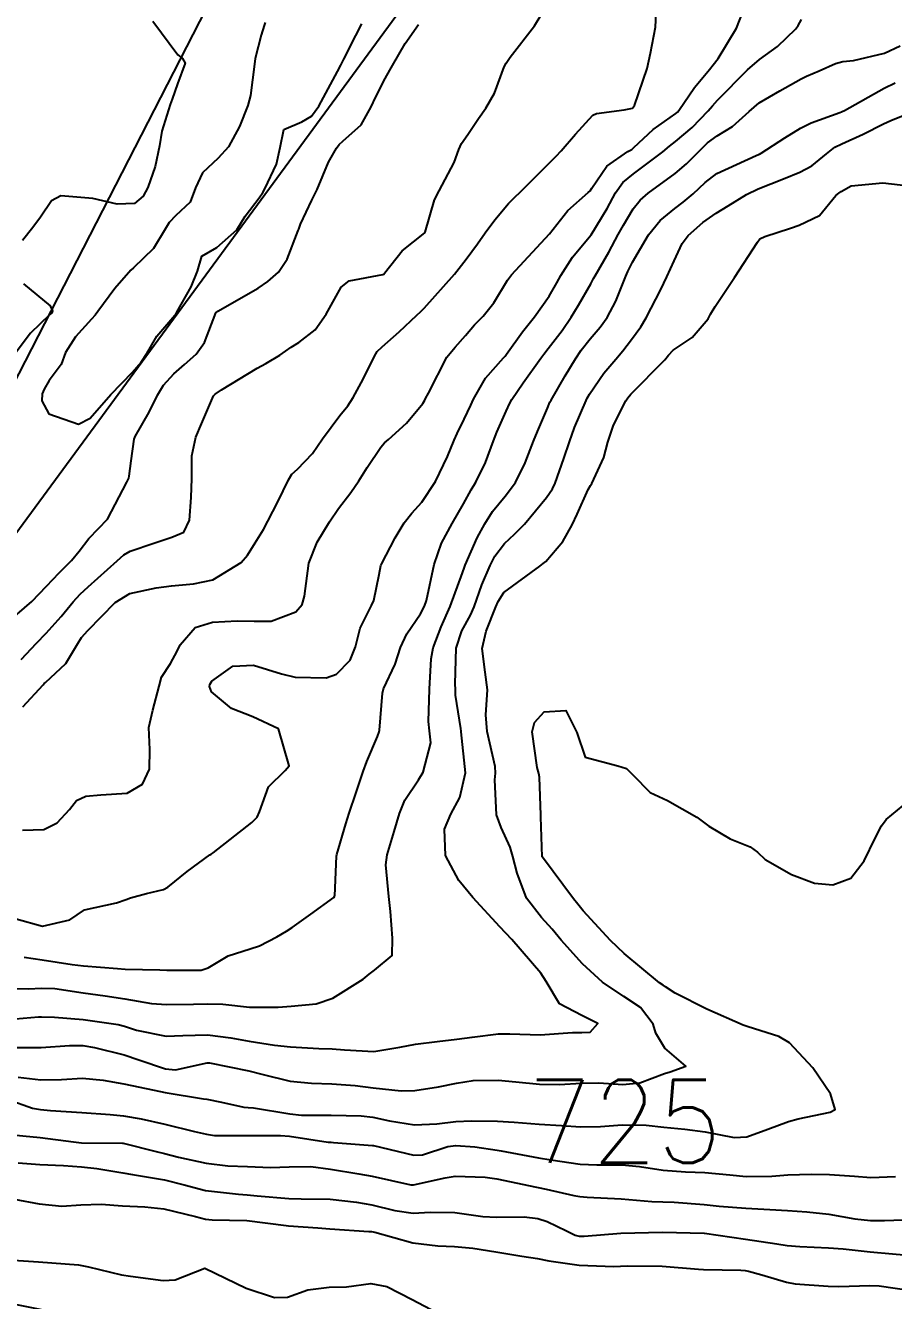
# Model space of a CAD drawing. Header units: metres. Extents: x 298520 to 308411, y 7433745 to 7450750.
# Drawn here: x 302290.4 to 302332.2, y 7441438 to 7441499.4 of the extents above; entities that cross this region are included whole.
import ezdxf
from ezdxf.enums import TextEntityAlignment as Align

# ---------------------------------------------------------------- set-up
doc = ezdxf.new("R2010")
doc.units = ezdxf.units.M
doc.header["$LTSCALE"] = 10
doc.linetypes.add('CONTINUO', pattern=[0])
for name, color, linetype in [('Cotas', 45, 'Continuous'), ('Curvas de Nivel 1m', 11, 'Continuous'), ('Curvas de Nivel 5m', 15, 'Continuous'), ('Linha Férrea', 251, 'TRACKS'), ('TEXTO', 45, 'Continuous')]:
    doc.layers.add(name, color=color, linetype=linetype)
doc.styles.add('Style-STANDARD', font='STANDARD.shx')
doc.linetypes.add('TRACKS', pattern='A,0.15,[130,ltypeshp.shx,S=0.25,R=0,X=0,Y=0],0.15', length=0.3)

msp = doc.modelspace()

# ---------------------------------------------------------------- linework, layer by layer
at = {"layer": 'Curvas de Nivel 1m', "flags": 128}
for points, elevation in [([(302290.201, 7441468.848), (302290.943, 7441469.647), (302291.408, 7441470.122), (302292.127, 7441470.922), (302292.71, 7441471.627), (302293.047, 7441472.003), (302293.43, 7441472.357), (302294.83, 7441473.599), (302295.15, 7441473.892), (302295.45, 7441474.064), (302296.58, 7441474.455), (302297.46, 7441474.739), (302298.038, 7441474.99), (302298.305, 7441475.562), (302298.384, 7441476.661), (302298.409, 7441477.561), (302298.413, 7441478.658), (302298.602, 7441479.559), (302298.885, 7441480.201), (302299.462, 7441481.551), (302299.499, 7441481.595), (302299.544, 7441481.628), (302299.843, 7441481.843), (302301.557, 7441482.883), (302301.973, 7441483.101), (302302.646, 7441483.509), (302303.189, 7441483.884), (302303.572, 7441484.124), (302304.347, 7441484.723), (302304.878, 7441485.481), (302305.606, 7441486.788), (302305.994, 7441487.081), (302307.612, 7441487.39), (302307.652, 7441487.411), (302307.689, 7441487.449), (302308.537, 7441488.527), (302309.633, 7441489.398), (302309.652, 7441489.43), (302310.099, 7441490.981), (302310.31, 7441491.42), (302311.042, 7441492.775), (302311.27, 7441493.406), (302311.396, 7441493.695), (302311.694, 7441494.139), (302312.207, 7441494.894), (302312.564, 7441495.391), (302312.985, 7441496.123), (302313.452, 7441497.383), (302313.549, 7441497.568), (302313.738, 7441497.851), (302314.907, 7441499.363), (302315.225, 7441499.894)], 717), ([(302290.267, 7441460.63), (302291.293, 7441460.663), (302291.937, 7441460.993), (302292.526, 7441461.628), (302292.872, 7441462.06), (302293.309, 7441462.269), (302294.043, 7441462.342), (302295.311, 7441462.417), (302296.045, 7441462.853), (302296.381, 7441463.579), (302296.394, 7441464.522), (302296.353, 7441465.58), (302296.532, 7441466.407), (302296.837, 7441467.575), (302296.957, 7441467.996), (302297.389, 7441468.669), (302297.713, 7441469.252), (302297.86, 7441469.565), (302298.57, 7441470.4), (302299.414, 7441470.659), (302300.602, 7441470.719), (302301.415, 7441470.692), (302302.23, 7441470.697), (302303.419, 7441471.145), (302303.728, 7441471.495), (302303.832, 7441471.899), (302304.043, 7441473.491), (302304.445, 7441474.498), (302305.038, 7441475.477), (302305.479, 7441476.118), (302306.063, 7441476.888), (302306.45, 7441477.46), (302306.853, 7441478.106), (302307.509, 7441479.08), (302307.68, 7441479.279), (302307.877, 7441479.446), (302308.738, 7441480.225), (302309.539, 7441481.18), (302309.624, 7441481.346), (302309.668, 7441481.428), (302309.803, 7441481.684), (302310.693, 7441483.413), (302311.08, 7441483.897), (302311.579, 7441484.449), (302312.022, 7441484.96), (302312.429, 7441485.392), (302312.955, 7441486.031), (302313.61, 7441487.125), (302313.796, 7441487.377), (302315.633, 7441489.35), (302316.512, 7441490.479), (302317.492, 7441491.332), (302317.583, 7441491.411), (302317.665, 7441491.542), (302318.389, 7441492.609), (302319.39, 7441493.313), (302319.583, 7441493.413), (302319.686, 7441493.5), (302320.623, 7441494.372), (302321.711, 7441495.141), (302321.791, 7441495.2), (302321.853, 7441495.279), (302322.598, 7441496.398), (302323.329, 7441497.264), (302323.508, 7441497.49), (302323.738, 7441497.783), (302324.621, 7441499.247), (302324.943, 7441500.065)], 719), ([(302290.283, 7441466.577), (302291.265, 7441467.642), (302291.318, 7441467.697), (302291.375, 7441467.751), (302292.351, 7441468.668), (302292.926, 7441469.625), (302293.115, 7441469.914), (302293.409, 7441470.247), (302294.73, 7441471.6), (302295.427, 7441472.034), (302296.708, 7441472.299), (302297.431, 7441472.4), (302298.495, 7441472.497), (302299.434, 7441472.691), (302300.786, 7441473.53), (302301.09, 7441473.884), (302301.457, 7441474.465), (302301.864, 7441475.119), (302302.073, 7441475.514), (302302.554, 7441476.438), (302303.066, 7441477.504), (302303.229, 7441477.77), (302303.501, 7441478.02), (302304.224, 7441478.778), (302304.705, 7441479.482), (302305.534, 7441480.601), (302305.929, 7441481.074), (302306.186, 7441481.464), (302306.661, 7441482.35), (302307.2, 7441483.454), (302307.339, 7441483.679), (302307.57, 7441483.909), (302308.391, 7441484.631), (302309.242, 7441485.434), (302309.426, 7441485.601), (302309.596, 7441485.769), (302311.063, 7441487.408), (302311.62, 7441488.123), (302312.159, 7441488.863), (302312.532, 7441489.391), (302312.999, 7441490.03), (302313.654, 7441490.803), (302313.94, 7441491.094), (302314.229, 7441491.372), (302315.678, 7441492.817), (302315.943, 7441493.085), (302316.181, 7441493.345), (302316.884, 7441494.149), (302317.709, 7441495.058), (302317.896, 7441495.142), (302319.219, 7441495.315), (302319.627, 7441495.398), (302319.715, 7441495.523), (302320.322, 7441497.301), (302320.483, 7441498.042), (302320.722, 7441499.295), (302320.781, 7441500.281)], 718), ([(302289.411, 7441470.517), (302290.714, 7441471.651), (302291.43, 7441472.385), (302292.04, 7441473.03), (302292.625, 7441473.628), (302293.002, 7441474.072), (302293.459, 7441474.675), (302293.922, 7441475.157), (302294.354, 7441475.607), (302295.293, 7441477.395), (302295.381, 7441477.592), (302295.408, 7441477.677), (302295.505, 7441478.413), (302295.643, 7441479.467), (302295.692, 7441479.588), (302296.36, 7441480.756), (302296.758, 7441481.578), (302297.057, 7441482.066), (302297.553, 7441482.612), (302298.065, 7441483.058), (302298.629, 7441483.559), (302299.018, 7441484.109), (302299.577, 7441485.55), (302299.671, 7441485.626), (302301.605, 7441486.732), (302302.077, 7441487.047), (302302.581, 7441487.51), (302302.997, 7441488.128), (302303.53, 7441489.501), (302303.558, 7441489.577), (302303.638, 7441489.808), (302304.185, 7441490.962), (302304.447, 7441491.488), (302304.99, 7441492.794), (302305.376, 7441493.475), (302305.513, 7441493.645), (302305.688, 7441493.803), (302306.563, 7441494.598), (302307.048, 7441495.457), (302307.253, 7441495.919), (302307.727, 7441496.832), (302307.951, 7441497.227), (302308.076, 7441497.447), (302308.678, 7441498.506), (302309.331, 7441499.434)], 716), ([(302296.546, 7441499.582), (302297.737, 7441497.974), (302297.963, 7441497.795), (302298.092, 7441497.565), (302297.723, 7441496.57), (302297.462, 7441495.826), (302297.379, 7441495.573), (302296.98, 7441494.291), (302296.865, 7441493.578), (302296.655, 7441492.598), (302296.302, 7441491.584), (302296.076, 7441491.166), (302295.651, 7441490.812), (302294.823, 7441490.771), (302293.657, 7441491.043), (302292.114, 7441491.18), (302291.656, 7441490.941), (302291.137, 7441490.156), (302290.77, 7441489.649), (302290.266, 7441489.021)], 716), ([(302290.346, 7441454.523), (302291.214, 7441454.395), (302292.665, 7441454.171), (302293.21, 7441454.112), (302294.834, 7441453.97), (302295.208, 7441453.949), (302296.876, 7441453.905), (302297.208, 7441453.893), (302298.862, 7441453.9), (302299.21, 7441454.008), (302300.165, 7441454.59), (302301.224, 7441454.923), (302301.674, 7441455.068), (302302.511, 7441455.507), (302302.965, 7441455.774), (302303.237, 7441455.948), (302304.143, 7441456.591), (302305.252, 7441457.393), (302305.29, 7441457.479), (302305.371, 7441459.38), (302305.386, 7441459.469), (302305.82, 7441460.942), (302305.993, 7441461.463), (302306.322, 7441462.451), (302306.663, 7441463.457), (302306.834, 7441463.951), (302307.348, 7441465.149), (302307.436, 7441465.365), (302307.452, 7441465.449), (302307.584, 7441467.234), (302307.646, 7441467.447), (302308.199, 7441468.634), (302308.46, 7441469.439), (302308.754, 7441470.092), (302309.419, 7441471.05), (302309.618, 7441471.427), (302309.702, 7441471.702), (302310.077, 7441473.42), (302310.426, 7441474.448), (302310.938, 7441475.408), (302311.482, 7441476.356), (302311.863, 7441477.022), (302312.088, 7441477.394), (302312.548, 7441478.344), (302312.932, 7441479.386), (302313.098, 7441479.805), (302313.534, 7441480.807), (302313.715, 7441481.203), (302313.811, 7441481.376), (302314.357, 7441482.174), (302315.207, 7441483.355), (302315.36, 7441483.559), (302315.57, 7441483.821), (302316.233, 7441484.693), (302316.673, 7441485.339), (302317.017, 7441485.917), (302317.609, 7441486.945), (302317.748, 7441487.192), (302317.824, 7441487.328), (302318.487, 7441488.459), (302318.936, 7441489.317), (302319.183, 7441489.771), (302319.652, 7441490.549), (302319.989, 7441490.974), (302320.376, 7441491.299), (302321.673, 7441492.249), (302322.227, 7441492.725), (302322.763, 7441493.269), (302323.232, 7441493.723), (302323.695, 7441494.062), (302324.439, 7441494.511), (302325.24, 7441495.237), (302325.717, 7441495.662), (302326.707, 7441496.236), (302327.729, 7441496.813), (302327.992, 7441496.946), (302328.598, 7441497.201), (302329.385, 7441497.545), (302329.737, 7441497.639), (302330.256, 7441497.7), (302331.742, 7441498.054), (302332.505, 7441498.393)], 721), ([(302289.196, 7441453.007), (302290.547, 7441453.001), (302291.197, 7441453.033), (302291.817, 7441453.014), (302293.195, 7441452.808), (302294.252, 7441452.662), (302295.192, 7441452.511), (302296.474, 7441452.293), (302297.19, 7441452.237), (302298.494, 7441452.253), (302299.19, 7441452.274), (302299.906, 7441452.255), (302301.189, 7441452.116), (302302.577, 7441452.118), (302303.189, 7441452.158), (302304.404, 7441452.275), (302305.194, 7441452.55), (302306.656, 7441453.458), (302306.953, 7441453.708), (302307.21, 7441453.893), (302308.059, 7441454.603), (302308.075, 7441455.442), (302307.971, 7441456.717), (302307.888, 7441457.444), (302307.757, 7441458.964), (302307.822, 7441459.445), (302308.158, 7441460.578), (302308.404, 7441461.439), (302308.665, 7441462.081), (302309.319, 7441463.059), (302309.548, 7441463.427), (302309.919, 7441464.847), (302309.859, 7441465.422), (302309.808, 7441465.874), (302309.856, 7441467.423), (302309.931, 7441468.885), (302310.026, 7441469.421), (302310.421, 7441470.423), (302310.85, 7441471.409), (302311.439, 7441473.02), (302311.536, 7441473.305), (302311.572, 7441473.399), (302312.15, 7441474.706), (302312.515, 7441475.39), (302312.889, 7441475.975), (302313.486, 7441476.71), (302313.988, 7441477.373), (302314.456, 7441478.319), (302314.856, 7441479.36), (302315.053, 7441479.824), (302315.537, 7441480.949), (302315.65, 7441481.24), (302315.705, 7441481.348), (302316.384, 7441482.512), (302316.872, 7441483.337), (302317.15, 7441483.753), (302317.577, 7441484.292), (302318.057, 7441484.855), (302318.401, 7441485.322), (302318.817, 7441486.102), (302319.294, 7441487.313), (302319.391, 7441487.536), (302319.62, 7441487.982), (302320.389, 7441489.299), (302320.948, 7441489.986), (302321.652, 7441490.571), (302322.055, 7441490.878), (302322.533, 7441491.271), (302323.119, 7441491.815), (302323.673, 7441492.25), (302325.568, 7441493.118), (302325.682, 7441493.161), (302325.727, 7441493.185), (302325.818, 7441493.229), (302326.948, 7441493.964), (302327.701, 7441494.429), (302328.216, 7441494.694), (302329.596, 7441495.191), (302329.679, 7441495.225), (302329.713, 7441495.236), (302329.819, 7441495.294), (302331.725, 7441496.363), (302332.264, 7441496.618)], 722), ([(302289.181, 7441451.486), (302291.039, 7441451.642), (302291.183, 7441451.654), (302291.802, 7441451.634), (302293.182, 7441451.516), (302294.873, 7441451.287), (302295.179, 7441451.204), (302295.753, 7441451.008), (302297.174, 7441450.718), (302297.986, 7441450.751), (302299.175, 7441450.781), (302300.286, 7441450.645), (302301.173, 7441450.484), (302302.4, 7441450.278), (302303.17, 7441450.21), (302304.528, 7441450.128), (302305.169, 7441450.103), (302305.758, 7441450.06), (302307.168, 7441449.974), (302308.42, 7441450.188), (302309.172, 7441450.341), (302310.218, 7441450.459), (302311.175, 7441450.572), (302311.9, 7441450.668), (302313.177, 7441450.83), (302313.715, 7441450.838), (302315.177, 7441450.791), (302316.741, 7441450.899), (302317.179, 7441450.9), (302317.588, 7441450.917), (302317.951, 7441451.322), (302317.187, 7441451.709), (302316.115, 7441452.269), (302315.459, 7441453.356), (302315.209, 7441453.748), (302313.811, 7441455.374), (302313.239, 7441455.987), (302311.937, 7441457.393), (302311.265, 7441458.217), (302310.617, 7441459.41), (302310.573, 7441460.688), (302310.875, 7441461.406), (302311.311, 7441462.217), (302311.589, 7441463.397), (302311.382, 7441465.37), (302311.378, 7441465.4), (302311.354, 7441465.539), (302311.106, 7441467.139), (302311.1, 7441467.404), (302311.095, 7441467.686), (302311.136, 7441469.404), (302311.411, 7441470.234), (302311.833, 7441470.982), (302311.999, 7441471.394), (302312.374, 7441472.45), (302312.77, 7441473.387), (302313.003, 7441473.831), (302313.459, 7441474.444), (302313.948, 7441474.89), (302314.429, 7441475.366), (302315.486, 7441476.646), (302315.766, 7441477.072), (302315.892, 7441477.346), (302316.311, 7441478.536), (302316.588, 7441479.339), (302316.837, 7441480.023), (302317.385, 7441481.332), (302317.436, 7441481.439), (302317.546, 7441481.621), (302318.24, 7441482.639), (302318.811, 7441483.318), (302319.162, 7441483.721), (302319.577, 7441484.256), (302320.022, 7441484.868), (302320.281, 7441485.3), (302320.982, 7441486.664), (302321.275, 7441487.285), (302321.621, 7441488.043), (302322.014, 7441488.891), (302322.296, 7441489.273), (302323.011, 7441489.898), (302323.649, 7441490.348), (302324.216, 7441490.69), (302325.105, 7441491.238), (302325.666, 7441491.523), (302326.886, 7441492.003), (302327.674, 7441492.315), (302328.256, 7441492.625), (302328.951, 7441493.197), (302329.363, 7441493.518), (302329.69, 7441493.678), (302330.725, 7441494.147), (302331.705, 7441494.651), (302332.058, 7441494.806), (302332.882, 7441495.148)], 723), ([(302289.675, 7441450.169), (302291.168, 7441450.179), (302292.525, 7441450.27), (302293.169, 7441450.266), (302293.737, 7441450.179), (302295.165, 7441449.826), (302295.873, 7441449.583), (302297.157, 7441449.143), (302297.627, 7441449.095), (302299.161, 7441449.431), (302299.272, 7441449.437), (302301.156, 7441449.055), (302301.781, 7441448.886), (302303.149, 7441448.548), (302304.174, 7441448.463), (302305.147, 7441448.425), (302306.27, 7441448.34), (302307.145, 7441448.233), (302308.494, 7441448.085), (302309.143, 7441448.102), (302310.282, 7441448.277), (302311.149, 7441448.459), (302311.96, 7441448.582), (302313.151, 7441448.594), (302314.005, 7441448.517), (302315.149, 7441448.407), (302316.101, 7441448.393), (302317.15, 7441448.457), (302318.007, 7441448.464), (302319.149, 7441448.387), (302319.972, 7441448.476), (302321.157, 7441448.916), (302321.434, 7441449.002), (302322.179, 7441449.27), (302321.172, 7441450.146), (302320.749, 7441450.857), (302320.611, 7441451.289), (302319.998, 7441452.104), (302319.196, 7441452.628), (302318.174, 7441453.32), (302317.216, 7441454.198), (302316.194, 7441455.346), (302315.761, 7441455.875), (302315.244, 7441456.429), (302314.522, 7441457.367), (302314.07, 7441458.573), (302313.868, 7441459.374), (302313.733, 7441459.821), (302313.297, 7441460.758), (302313.075, 7441461.382), (302313.003, 7441463.066), (302313.033, 7441463.383), (302313.008, 7441463.703), (302312.625, 7441465.387), (302312.557, 7441466.192), (302312.648, 7441467.387), (302312.536, 7441468.239), (302312.379, 7441469.39), (302312.586, 7441470.214), (302313.051, 7441471.384), (302313.155, 7441471.654), (302313.43, 7441472.077), (302315.157, 7441473.354), (302315.323, 7441473.473), (302315.446, 7441473.578), (302316.266, 7441474.537), (302316.719, 7441475.338), (302316.954, 7441475.859), (302317.49, 7441477.04), (302317.592, 7441477.229), (302317.661, 7441477.328), (302318.248, 7441478.58), (302318.433, 7441479.321), (302318.707, 7441480.136), (302319.301, 7441481.312), (302319.396, 7441481.46), (302319.546, 7441481.632), (302321.182, 7441483.286), (302321.348, 7441483.501), (302321.57, 7441483.754), (302322.49, 7441484.36), (302323.257, 7441485.263), (302323.381, 7441485.477), (302323.599, 7441485.842), (302324.535, 7441487.246), (302325.63, 7441488.952), (302325.746, 7441489.115), (302325.99, 7441489.226), (302327.225, 7441489.628), (302327.641, 7441489.761), (302328.621, 7441490.227), (302329.4, 7441491.193), (302329.547, 7441491.308), (302329.665, 7441491.38), (302330.142, 7441491.657), (302331.669, 7441491.811), (302333.183, 7441491.63)], 724), ([(302290.317, 7441486.942), (302291.595, 7441485.874), (302291.71, 7441485.639), (302291.682, 7441485.549), (302291.59, 7441485.46), (302290.657, 7441484.569), (302289.96, 7441483.656)], 716), ([(302289.583, 7441447.663), (302290.742, 7441447.258), (302291.128, 7441447.182), (302291.623, 7441447.14), (302293.127, 7441447.048), (302294.479, 7441446.953), (302295.126, 7441446.881), (302295.972, 7441446.734), (302297.122, 7441446.488), (302298.539, 7441446.135), (302299.117, 7441445.993), (302299.513, 7441445.94), (302301.117, 7441445.929), (302302.678, 7441445.944), (302303.117, 7441445.905), (302304.976, 7441445.619), (302305.114, 7441445.612), (302305.241, 7441445.605), (302307.113, 7441445.459), (302307.156, 7441445.45), (302309.106, 7441444.988), (302309.519, 7441445.011), (302310.734, 7441445.406), (302311.114, 7441445.461), (302312.034, 7441445.391), (302313.111, 7441445.226), (302313.295, 7441445.193), (302315.105, 7441444.865), (302315.692, 7441444.763), (302317.101, 7441444.56), (302317.905, 7441444.518), (302319.101, 7441444.516), (302319.955, 7441444.442), (302321.098, 7441444.274), (302322.178, 7441444.188), (302323.096, 7441444.155), (302324.301, 7441444.042), (302325.094, 7441443.966), (302326.332, 7441443.984), (302327.095, 7441444.04), (302328.221, 7441444.074), (302329.096, 7441444.065), (302330.297, 7441443.976), (302331.094, 7441443.917), (302332.281, 7441443.967)], 726), ([(302289.444, 7441445.993), (302291.115, 7441445.839), (302292.725, 7441445.624), (302293.113, 7441445.587), (302295.086, 7441445.563), (302295.113, 7441445.563), (302296.693, 7441445.161), (302297.108, 7441445.065), (302297.771, 7441444.895), (302299.099, 7441444.597), (302300.149, 7441444.483), (302301.097, 7441444.441), (302302.203, 7441444.402), (302303.097, 7441444.429), (302304.145, 7441444.441), (302305.096, 7441444.323), (302306.459, 7441444.093), (302307.091, 7441443.976), (302308.954, 7441443.562), (302309.085, 7441443.556), (302310.599, 7441443.899), (302311.092, 7441443.973), (302312.539, 7441443.938), (302313.09, 7441443.857), (302314.997, 7441443.448), (302315.084, 7441443.433), (302315.471, 7441443.354), (302316.797, 7441443.051), (302317.08, 7441442.992), (302317.446, 7441442.96), (302319.079, 7441442.88), (302320.55, 7441442.76), (302321.077, 7441442.737), (302321.631, 7441442.721), (302323.076, 7441442.616), (302323.787, 7441442.541), (302325.075, 7441442.435), (302326.229, 7441442.377), (302327.074, 7441442.321), (302328.017, 7441442.257), (302329.072, 7441442.146), (302330.319, 7441441.929), (302331.07, 7441441.841), (302331.752, 7441441.842), (302333.07, 7441441.886)], 727), ([(302290.066, 7441444.619), (302291.102, 7441444.546), (302292.244, 7441444.486), (302293.101, 7441444.423), (302293.842, 7441444.35), (302295.098, 7441444.138), (302295.561, 7441444.057), (302297.095, 7441443.808), (302298.047, 7441443.56), (302299.08, 7441443.288), (302300.657, 7441443.105), (302301.078, 7441443.077), (302301.556, 7441443.037), (302303.077, 7441442.898), (302303.685, 7441442.886), (302305.077, 7441442.865), (302306.344, 7441442.729), (302307.074, 7441442.598), (302308.187, 7441442.324), (302309.071, 7441442.198), (302309.89, 7441442.237), (302311.071, 7441442.235), (302312.413, 7441442.043), (302313.069, 7441442.001), (302314.41, 7441442.026), (302315.069, 7441441.936), (302315.51, 7441441.796), (302316.438, 7441441.339), (302316.864, 7441441.136), (302317.061, 7441441.092), (302317.292, 7441441.096), (302319.062, 7441441.226), (302321.063, 7441441.28), (302323.063, 7441441.241), (302323.083, 7441441.239), (302325.06, 7441440.942), (302326.563, 7441440.722), (302327.057, 7441440.644), (302327.677, 7441440.584), (302329.056, 7441440.532), (302329.762, 7441440.477), (302331.055, 7441440.332), (302332.137, 7441440.237), (302333.053, 7441440.151)], 728), ([(302289.87, 7441442.869), (302291.078, 7441442.654), (302292.165, 7441442.541), (302293.078, 7441442.595), (302294.055, 7441442.633), (302295.077, 7441442.557), (302296.157, 7441442.504), (302297.075, 7441442.403), (302298.595, 7441442.03), (302299.067, 7441441.909), (302299.396, 7441441.875), (302301.066, 7441441.847), (302302.961, 7441441.604), (302303.064, 7441441.592), (302304.484, 7441441.486), (302305.062, 7441441.437), (302306.93, 7441441.32), (302307.062, 7441441.318), (302307.22, 7441441.29), (302309.056, 7441440.764), (302310.26, 7441440.617), (302311.055, 7441440.589), (302311.936, 7441440.51), (302313.052, 7441440.33), (302314.293, 7441440.125), (302315.049, 7441440.011), (302315.6, 7441439.903), (302317.047, 7441439.701), (302318.724, 7441439.635), (302319.046, 7441439.643), (302319.398, 7441439.656), (302321.047, 7441439.639), (302322.803, 7441439.505), (302323.045, 7441439.488), (302324.834, 7441439.453), (302325.045, 7441439.435), (302325.21, 7441439.403), (302325.844, 7441439.228), (302327.038, 7441438.869), (302327.441, 7441438.802), (302329.035, 7441438.686), (302329.552, 7441438.668), (302331.036, 7441438.722), (302331.496, 7441438.703), (302333.033, 7441438.481)], 729)]:
    msp.add_lwpolyline(points, dxfattribs=dict(at, elevation=elevation))
at = {"layer": 'Curvas de Nivel 5m', "flags": 128}
for points, elevation in [([(302289.957, 7441456.376), (302291.237, 7441456.012), (302292.549, 7441456.317), (302293.245, 7441456.797), (302294.794, 7441457.142), (302295.25, 7441457.3), (302295.46, 7441457.378), (302296.241, 7441457.58), (302297.046, 7441457.782), (302297.258, 7441457.891), (302298.187, 7441458.643), (302299.281, 7441459.447), (302299.347, 7441459.484), (302299.449, 7441459.548), (302301.298, 7441461.01), (302301.552, 7441461.266), (302301.68, 7441461.516), (302302.105, 7441462.722), (302302.912, 7441463.504), (302303.098, 7441463.731), (302302.591, 7441465.508), (302301.359, 7441466.095), (302300.324, 7441466.497), (302299.37, 7441467.3), (302299.27, 7441467.551), (302299.278, 7441467.648), (302299.377, 7441467.816), (302300.383, 7441468.54), (302301.389, 7441468.576), (302302.727, 7441468.163), (302303.381, 7441468.008), (302304.882, 7441467.976), (302305.383, 7441468.154), (302306.033, 7441468.824), (302306.29, 7441469.461), (302306.51, 7441470.361), (302307.063, 7441471.454), (302307.177, 7441471.701), (302307.438, 7441472.939), (302307.516, 7441473.376), (302307.54, 7441473.449), (302308.199, 7441474.706), (302308.626, 7441475.438), (302309.005, 7441475.907), (302309.483, 7441476.424), (302310.145, 7441477.42), (302310.723, 7441478.63), (302311.042, 7441479.407), (302311.185, 7441479.738), (302311.528, 7441480.428), (302311.834, 7441481.102), (302311.964, 7441481.396), (302312.547, 7441482.396), (302313.421, 7441483.381), (302313.492, 7441483.452), (302313.565, 7441483.547), (302314.327, 7441484.623), (302314.904, 7441485.36), (302315.603, 7441486.346), (302315.972, 7441486.984), (302316.17, 7441487.344), (302316.74, 7441488.22), (302317.633, 7441489.308), (302318.399, 7441490.576), (302318.802, 7441491.319), (302319.16, 7441491.823), (302319.672, 7441492.238), (302321.076, 7441493.289), (302321.403, 7441493.568), (302321.691, 7441493.796), (302322.499, 7441494.474), (302323.255, 7441495.265), (302323.466, 7441495.511), (302323.718, 7441495.785), (302325.158, 7441497.239), (302325.738, 7441497.747), (302326.596, 7441498.37), (302327.487, 7441499.213), (302327.592, 7441499.375), (302327.76, 7441499.67)], 720), ([(302301.949, 7441499.518), (302301.894, 7441499.377), (302301.747, 7441498.91), (302301.464, 7441497.794), (302301.431, 7441497.523), (302301.232, 7441496.01), (302301.11, 7441495.526), (302300.713, 7441494.514), (302300.18, 7441493.543), (302299.677, 7441492.991), (302298.934, 7441492.293), (302298.588, 7441491.561), (302298.339, 7441490.877), (302297.643, 7441490.228), (302297.324, 7441489.887), (302297.141, 7441489.575), (302296.569, 7441488.635), (302295.614, 7441487.707), (302295.473, 7441487.592), (302294.715, 7441486.714), (302293.901, 7441485.615), (302293.77, 7441485.437), (302293.587, 7441485.235), (302292.814, 7441484.388), (302292.338, 7441483.632), (302292.135, 7441483.056), (302291.549, 7441482.28), (302291.311, 7441481.877), (302291.214, 7441481.643), (302291.198, 7441481.304), (302291.533, 7441480.69), (302292.964, 7441480.19), (302293.531, 7441480.469), (302294.52, 7441481.605), (302295.554, 7441482.688), (302295.98, 7441483.165), (302296.243, 7441483.583), (302296.726, 7441484.428), (302297.591, 7441485.428), (302297.657, 7441485.505), (302297.692, 7441485.569), (302298.378, 7441486.79), (302298.683, 7441487.559), (302298.905, 7441488.272), (302299.624, 7441488.688), (302300.584, 7441489.536), (302300.976, 7441490.197), (302301.656, 7441491.077), (302301.836, 7441491.342), (302301.922, 7441491.517), (302302.49, 7441492.696), (302302.664, 7441493.51), (302302.839, 7441494.366), (302303.702, 7441494.743), (302304.182, 7441495.016), (302304.529, 7441495.488), (302305.425, 7441497.17), (302305.582, 7441497.472), (302305.736, 7441497.766), (302306.313, 7441498.898), (302306.598, 7441499.462)], 715), ([(302290.059, 7441448.747), (302291.148, 7441448.616), (302292.148, 7441448.63), (302293.149, 7441448.693), (302294.146, 7441448.607), (302295.145, 7441448.417), (302296.596, 7441448.12), (302297.139, 7441448.008), (302298.985, 7441447.702), (302299.135, 7441447.679), (302299.837, 7441447.539), (302300.914, 7441447.307), (302301.131, 7441447.29), (302301.376, 7441447.272), (302303.128, 7441446.981), (302303.699, 7441446.922), (302305.127, 7441446.923), (302306.558, 7441446.889), (302307.127, 7441446.818), (302307.926, 7441446.641), (302309.123, 7441446.448), (302310.208, 7441446.498), (302311.125, 7441446.61), (302311.871, 7441446.647), (302313.125, 7441446.632), (302313.92, 7441446.577), (302315.124, 7441446.48), (302316.2, 7441446.42), (302317.123, 7441446.353), (302318.077, 7441446.367), (302319.124, 7441446.453), (302320.272, 7441446.44), (302321.124, 7441446.341), (302322.144, 7441446.249), (302323.121, 7441446.109), (302324.518, 7441445.847), (302325.119, 7441445.872), (302326.132, 7441446.234), (302327.127, 7441446.611), (302327.599, 7441446.735), (302329.132, 7441447.063), (302329.369, 7441447.186), (302329.144, 7441447.936), (302328.294, 7441449.199), (302327.175, 7441450.392), (302326.666, 7441450.706), (302325.182, 7441451.169), (302324.94, 7441451.242), (302323.191, 7441452.025), (302321.677, 7441452.796), (302321.201, 7441453.1), (302321.092, 7441453.172), (302320.926, 7441453.284), (302319.224, 7441454.698), (302318.565, 7441455.317), (302317.247, 7441456.754), (302316.99, 7441457.074), (302316.789, 7441457.337), (302315.283, 7441459.335), (302315.275, 7441459.36), (302315.214, 7441461.273), (302315.209, 7441461.361), (302315.146, 7441463.187), (302315.115, 7441463.362), (302315.029, 7441463.661), (302314.796, 7441465.366), (302314.906, 7441465.816), (302315.363, 7441466.337), (302316.413, 7441466.394), (302316.937, 7441465.336), (302317.335, 7441464.151), (302318.913, 7441463.731), (302319.327, 7441463.614), (302319.636, 7441463.305), (302320.474, 7441462.452), (302321.311, 7441462.059), (302322.721, 7441461.266), (302323.299, 7441460.836), (302324.318, 7441460.224), (302325.289, 7441459.838), (302325.63, 7441459.578), (302326.008, 7441459.229), (302327.272, 7441458.503), (302328.373, 7441458.092), (302329.265, 7441457.999), (302330.12, 7441458.328), (302330.774, 7441459.168), (302331.294, 7441460.246), (302331.61, 7441460.847), (302331.828, 7441461.155), (302332.639, 7441461.817)], 725), ([(302289.348, 7441439.967), (302291.045, 7441439.854), (302292.955, 7441439.71), (302293.044, 7441439.699), (302293.449, 7441439.616), (302295.037, 7441439.233), (302295.472, 7441439.157), (302297.034, 7441438.947), (302297.618, 7441438.98), (302299.043, 7441439.55), (302301.029, 7441438.585), (302302.395, 7441438.133), (302303.023, 7441438.16), (302304.006, 7441438.513), (302305.03, 7441438.629), (302305.851, 7441438.647), (302307.033, 7441438.814), (302307.8, 7441438.673), (302309.022, 7441438.042), (302310.2, 7441437.412)], 730)]:
    msp.add_lwpolyline(points, dxfattribs=dict(at, elevation=elevation))
at = {"layer": 'Linha Férrea', "flags": 128}
msp.add_lwpolyline([(300390.138, 7445663.286), (300388.273, 7445642.587), (300386.702, 7445627.36), (300384.024, 7445601.103), (300380.705, 7445566.184), (300378.297, 7445539.758), (300376.765, 7445527.063), (300375.637, 7445515.991), (300374.016, 7445498.124), (300371.921, 7445476.07), (300370.867, 7445464.717), (300367.05, 7445423.378), (300366.151, 7445410.092), (300364.456, 7445389.564), (300363.356, 7445368.873), (300361.411, 7445330.058), (300361.37, 7445309.909), (300361.956, 7445290.446), (300362.489, 7445283.285), (300363.196, 7445273.278), (300363.774, 7445267.175), (300364.541, 7445259.854), (300365.757, 7445249.669), (300366.863, 7445242.832), (300368.084, 7445236.051, 0.005149), (300369.852, 7445226.786, 0.005718), (300370.927, 7445221.752), (300372.786, 7445212.976), (300373.781, 7445208.605), (300378.071, 7445189.255), (300381.54, 7445175.422), (300383.821, 7445166.983), (300388.177, 7445152.269), (300392.62, 7445138.515), (300395.697, 7445129.291), (300398.949, 7445120.737), (300403.321, 7445109.86), (300408.622, 7445096.955), (300412.967, 7445087.049), (300416.9, 7445078.65), (300424.261, 7445063.163), (300426.442, 7445058.74), (300429.811, 7445052.008), (300433.474, 7445045.054), (300438.025, 7445036.97), (300443.964, 7445026.337), (300451.877, 7445013.502), (300463.377, 7444995.42), (300483.49, 7444965.252), (300499.728, 7444939.408), (300503.345, 7444933.672), (300509.142, 7444924.38), (300512.961, 7444918.022), (300518.286, 7444908.982), (300528.299, 7444889.97, -0.023407), (300540.427, 7444864.067), (300550.262, 7444840.33, -0.039243), (300570.773, 7444777.241), (300572.358, 7444771.008), (300576.221, 7444755.17), (300577.488, 7444749.736), (300583.766, 7444715.108), (300585.896, 7444701.144), (300587.83, 7444686.233), (300589.161, 7444673.008), (300590.54, 7444657.746), (300591.521, 7444638.25), (300592.353, 7444601.187), (300592.689, 7444589.316), (300592.956, 7444577.901), (300593.794, 7444557.292), (300596.531, 7444523.517), (300597.22, 7444513.713), (300599.692, 7444494.294), (300601.087, 7444483.901), (300603.953, 7444468.335), (300608.16, 7444446.981), (300614.274, 7444421.256), (300619.101, 7444406.308), (300628.307, 7444379.621), (300640.644, 7444346.078), (300647.105, 7444331.542), (300659.993, 7444305.217), (300680.042, 7444268.657), (300686, 7444259.946), (300693.153, 7444249.428), (300698.099, 7444242.353), (300702.714, 7444236.129), (300710.474, 7444225.638), (300720.904, 7444212.821), (300726.111, 7444206.417), (300736.271, 7444194.678), (300741.644, 7444188.725), (300747.554, 7444182.182), (300756.16, 7444173.468), (300765.566, 7444164.257), (300789.533, 7444142.248), (300797.636, 7444135.349), (300814.361, 7444121.448), (300829.569, 7444109.496), (300847.172, 7444095.642), (300860.237, 7444085.502), (300875.814, 7444073.454), (300887.627, 7444063.926), (300902.177, 7444052.118), (300910.849, 7444045.268), (300919.246, 7444038.444), (300930.491, 7444029.453), (300940.519, 7444021.366), (300959.031, 7444006.524), (300967.117, 7444000.123), (300992.604, 7443980.766), (301008.105, 7443968.778), (301017.689, 7443961.414), (301027.955, 7443953.3), (301035.346, 7443946.69), (301044.565, 7443938.305), (301049.995, 7443933.256), (301056.168, 7443926.919), (301062.82, 7443920.1), (301069.616, 7443912.788), (301072.591, 7443909.571), (301078.11, 7443903.232), (301085.691, 7443893.884), (301092.219, 7443885.856), (301102.629, 7443872.213), (301109.299, 7443863.194), (301115.618, 7443854.24), (301119.663, 7443848.425), (301126.174, 7443838.618), (301134.279, 7443825.946), (301139.06, 7443817.901), (301147.655, 7443803.047), (301153.774, 7443791.347), (301163.721, 7443770.989), (301172.319, 7443750.713), (301173.014, 7443749.072), (301175.193, 7443743.051), (301178.06, 7443735.227, -0.013113), (301181.782, 7443724.182, 0.006961), (301185.055, 7443714.061, -0.02185), (301187.463, 7443705.778, 0.009367), (301189.429, 7443698.327, -0.011026), (301192.107, 7443688.042, -0.010749), (301193.431, 7443681.862), (301195.242, 7443673.124), (301196.848, 7443665.341, -0.017341), (301198.502, 7443655.633, -0.002404), (301198.816, 7443653.214), (301199.742, 7443646.873), (301200.49, 7443641.984), (301201.379, 7443633.382), (301202.4, 7443624.157), (301203.573, 7443607.689), (301204.134, 7443595.881), (301204.412, 7443584.69), (301204.419, 7443571.805), (301203.755, 7443555.788), (301203.295, 7443544.851), (301202.72, 7443536.545), (301201.957, 7443528.009), (301200.8, 7443517.51), (301199.306, 7443507.417, -0.002796), (301197.294, 7443494.324, -0.002765), (301195.784, 7443485.174), (301193.354, 7443471.997), (301189.033, 7443446.948), (301185.026, 7443429.323), (301183.448, 7443420.43), (301179.58, 7443403.262), (301176.302, 7443387.183), (301174.512, 7443379.085), (301172.721, 7443370.927), (301171.22, 7443363.766), (301169.45, 7443355.32), (301167.054, 7443343.894), (301165.057, 7443333.497), (301163.797, 7443327.469), (301162.097, 7443317.394), (301160.999, 7443311.102), (301160.544, 7443307.938, 0.00872), (301159.071, 7443298.714, 0.011025), (301157.814, 7443288.178, 0.003327), (301156.489, 7443273.516, 0.014016), (301155.891, 7443262.727), (301155.69, 7443255.375), (301155.735, 7443249.619), (301155.689, 7443248.229), (301155.565, 7443237.914), (301156.067, 7443225.129), (301156.814, 7443212.975), (301157.727, 7443203.385), (301159.013, 7443193.365), (301160.984, 7443179.581), (301165.411, 7443158.878, 0.021046), (301168.604, 7443146.517, -0.008153), (301171.029, 7443138.04, 0.024783), (301177.229, 7443118.803), (301181.778, 7443106.699), (301187.296, 7443093.239), (301191.924, 7443083.104), (301195.719, 7443075.36), (301200.618, 7443065.468), (301205.079, 7443056.938), (301209.98, 7443047.995), (301214.776, 7443040.202), (301218.392, 7443034.667, -0.013428), (301222.602, 7443027.828, 0.044384), (301225.541, 7443023.655), (301235.036, 7443010.4), (301244.914, 7442997.799), (301254.24, 7442986.576), (301264.539, 7442975.476), (301270.858, 7442968.771), (301281.102, 7442958.334), (301293.801, 7442946.487), (301301.054, 7442939.926), (301310.555, 7442931.611), (301316.915, 7442925.85), (301331.976, 7442913.196), (301344.028, 7442903.03), (301355.945, 7442893.119), (301370.444, 7442881.2), (301382.876, 7442870.936), (301394.482, 7442860.952), (301410.14, 7442848.053), (301424.737, 7442835.715), (301434.187, 7442827.875), (301451.03, 7442813.917), (301472.216, 7442796.411), (301493.728, 7442778.119), (301508.638, 7442766.497), (301530.095, 7442748.912), (301545.197, 7442736.132), (301557.154, 7442726.112), (301573.074, 7442712.546), (301600.32, 7442690.328), (301616.06, 7442676.856), (301626.898, 7442667.653), (301635.865, 7442659.561), (301644.72, 7442651.625), (301650.672, 7442645.857), (301658.362, 7442638.39), (301667.416, 7442629.171), (301677.318, 7442618.212), (301684.208, 7442610.331), (301685.559, 7442608.461), (301692.227, 7442599.947), (301697.482, 7442593.686), (301703.245, 7442585.579), (301711.963, 7442572.995), (301716.867, 7442565.205), (301722.791, 7442554.651), (301727.971, 7442544.999), (301731.882, 7442537.582), (301735.879, 7442529.499, -0.007359), (301738.319, 7442524.378, -0.01023), (301742.497, 7442514.75), (301747.097, 7442503.504), (301750.663, 7442493.898), (301756.217, 7442477.378), (301760.577, 7442462.537, -0.018582), (301762.374, 7442455.456, 0.018559), (301763.713, 7442450.179, -0.032128), (301766.18, 7442439.218, 0.00807), (301768.86, 7442423.908, -0.026744), (301771.378, 7442405.502), (301772.288, 7442397.725), (301772.796, 7442394.337), (301773.443, 7442387.076), (301774.375, 7442375.736), (301775.395, 7442362.312), (301776.313, 7442348.412), (301778.671, 7442310.701), (301780.03, 7442290.943), (301780.836, 7442277.925), (301783.337, 7442249.214), (301783.72, 7442245.35), (301784.542, 7442239.459), (301785.643, 7442232.157, 0.002711), (301787.276, 7442221.703, 0.007075), (301789.189, 7442210.856, 0.007646), (301791.464, 7442199.861), (301793.373, 7442191.92), (301797.12, 7442178.155), (301800.102, 7442169.407, 0.009953), (301804.065, 7442158.499, -0.007621), (301807.359, 7442149.561, 0.022254), (301808.555, 7442146.587, -0.012351), (301809.491, 7442144.386, 0.032852), (301812.16, 7442138.762, -0.032294), (301813.045, 7442136.904), (301815.308, 7442131.84), (301815.993, 7442130.266), (301816.396, 7442129.196), (301819.556, 7442122.197), (301823.001, 7442115.494), (301830.584, 7442101.084), (301839.152, 7442085.664), (301843.496, 7442078.542), (301850.196, 7442067.554), (301858.693, 7442054.045), (301863.245, 7442047.588), (301867.173, 7442041.032), (301873.978, 7442030.324), (301883.717, 7442015.655), (301887.904, 7442008.992), (301891.38, 7442002.823), (301900.356, 7441988.728), (301907.318, 7441977.485), (301910.059, 7441973.421), (301914.277, 7441965.724), (301921.034, 7441954.575), (301924.537, 7441948.214), (301930.657, 7441937.174), (301934.957, 7441928.167), (301937.994, 7441921.882), (301947.13, 7441903.133), (301952.174, 7441892.061, -0.023638), (301956.957, 7441880.092, 0.025224), (301957.871, 7441877.825), (301959.8, 7441872.55, 0.006059), (301962.172, 7441866.298, -0.017887), (301964.384, 7441860.024), (301966.57, 7441854.123), (301970.479, 7441842.459), (301974.027, 7441831.897), (301975.747, 7441826.72), (301981.13, 7441810.704), (301983.836, 7441803.064), (301987.767, 7441790.303), (301994.569, 7441769.887), (301997.64, 7441761.364), (302001.324, 7441749.6), (302003.54, 7441742.399), (302008.624, 7441727.325), (302013.405, 7441713.393), (302021.033, 7441691.69), (302025.675, 7441680.444, 0.004558), (302036.175, 7441655.645, 0.015031), (302044.196, 7441638.594, -0.016219), (302046.093, 7441634.537), (302051.241, 7441624.381), (302058.506, 7441610.843), (302068.014, 7441594.737), (302072.244, 7441588.119, 0.003902), (302076.369, 7441581.772, 0.015009), (302081.064, 7441575.115, 0.005181), (302084.767, 7441570.291, -0.019038), (302087.165, 7441566.98, 0.020513), (302092.349, 7441559.869, 0.013181), (302101.292, 7441549.191, 0.015621), (302106.076, 7441544.106, -0.021065), (302109.748, 7441540.116), (302119.18, 7441530.403), (302127.461, 7441522.282, 0.027914), (302140.203, 7441511.111, 0.003217), (302152.97, 7441501.252, 0.010084), (302159.81, 7441496.255, 0.016172), (302187.278, 7441478.319, 0.012828), (302197.932, 7441472.213, 0.001147), (302209.593, 7441465.955, 0.024075), (302225.338, 7441458.502, 0.000758), (302237.209, 7441453.589, 0.02258), (302249.888, 7441449.022, -0.007144), (302260.202, 7441445.662, 0.026273), (302271.365, 7441442.493, -0.017883), (302275.798, 7441441.314, 0.024864), (302289.194, 7441437.952, 0.00374), (302314.611, 7441433.097), (302324.52, 7441431.585), (302350.97, 7441427.35), (302403.932, 7441419.889), (302450.892, 7441412.882), (302483.661, 7441407.686, -0.004506), (302494.443, 7441405.877, -0.012154), (302520.857, 7441400.534, -0.003738), (302540.978, 7441395.794, -0.038997), (302569.59, 7441386.414, -0.006183), (302604.635, 7441371.302, -0.023344), (302613.012, 7441367.087, 0.031556), (302616.049, 7441365.621), (302623.497, 7441361.581, 0.007396), (302626.721, 7441359.892, -0.011149), (302636.553, 7441354.651, -0.027477), (302643.547, 7441350.197, 0.020494), (302648.952, 7441346.647, -0.020985), (302658.468, 7441340.386, 0.001079), (302670.254, 7441331.94, -0.02025), (302681.249, 7441323.405, 0.015093), (302684.623, 7441320.728, -0.031227), (302694.524, 7441312.343, 0.007381), (302708.64, 7441299.183, -0.023713), (302718.351, 7441289.518, -0.006315), (302726.135, 7441280.78, 0.002995), (302732.608, 7441273.417, -0.009623), (302740.225, 7441264.516, -0.003497), (302746.152, 7441257.21, -0.02588), (302748.848, 7441253.456, 0.023508), (302751.725, 7441249.411), (302757.745, 7441240.911), (302763.999, 7441231.604), (302768.759, 7441224.332), (302776.387, 7441211.102), (302789.215, 7441186.977), (302789.398, 7441186.413), (302792.141, 7441180.315), (302793.519, 7441176.943), (302796.813, 7441169.678), (302798.73, 7441165.162), (302804.376, 7441151.724), (302810.073, 7441137.488), (302815.561, 7441123.937), (302819.287, 7441114.571), (302826.033, 7441097.709), (302835.334, 7441074.478), (302843.374, 7441054.189), (302850.455, 7441037.129), (302855.088, 7441026.21), (302862.479, 7441010.365), (302866.737, 7441001.347), (302873.579, 7440988.496), (302880.607, 7440975.393), (302888.417, 7440963.717), (302929.35, 7440908.296), (302936.421, 7440900.148), (302946.186, 7440890.114), (302958.976, 7440877.956), (302968.822, 7440869.595), (302974.145, 7440865.094), (302983.013, 7440858.609), (302986.532, 7440855.585), (302993.7, 7440850.586), (303005.311, 7440842.499), (303015.548, 7440836.106), (303042.516, 7440821.164), (303065.465, 7440810.025), (303077.903, 7440803.843), (303083.771, 7440800.936), (303100.45, 7440793.633), (303125.453, 7440782.944), (303190.996, 7440755.217), (303204.437, 7440749.568), (303224.036, 7440741.254), (303234.524, 7440736.691), (303246.956, 7440731.098), (303260.782, 7440724.189), (303270.203, 7440719.421), (303279.499, 7440714.371), (303293.739, 7440706.031, -0.021016), (303306.872, 7440697.579, 0.020679), (303309.837, 7440695.668, -0.035501), (303319.385, 7440689.106, 0.005105), (303327.313, 7440682.916, -0.008707), (303335.824, 7440676.172), (303350.291, 7440663.761), (303360.373, 7440654.438), (303368.259, 7440646.439), (303380.735, 7440632.925, -0.033063), (303399.658, 7440609.494, -0.002416), (303409.659, 7440595.137), (303430.522, 7440563.676), (303455.833, 7440523.89), (303473.505, 7440496.315, 0.019531), (303482.755, 7440483.053, -0.008367), (303490.714, 7440472.167, 0.008632), (303498.464, 7440461.579), (303504.46, 7440453.69), (303511.436, 7440445.064), (303516.734, 7440438.601), (303522.889, 7440431.556), (303533.869, 7440419.12), (303543.437, 7440409.135), (303554.993, 7440397.935), (303563.098, 7440390.603), (303569.28, 7440385.246), (303579.415, 7440377.018), (303587.726, 7440370.668), (303596.89, 7440363.935, 0.026852), (303606.773, 7440357.46, -0.020172), (303615.086, 7440352.172), (303624.896, 7440346.091), (303631.109, 7440342.401), (303640.301, 7440337.173), (303655.546, 7440328.908), (303669.757, 7440321.51), (303684.283, 7440313.905), (303697.365, 7440307.198), (303710.432, 7440300.686), (303726.149, 7440292.555), (303738.792, 7440285.632), (303753.96, 7440277.14), (303766.631, 7440269.592, -0.013582), (303778.228, 7440262.249, -0.001169), (303786.751, 7440256.494, 0.001876), (303796.931, 7440249.64), (303809.979, 7440240.216), (303831.512, 7440223.657), (303855.499, 7440203.134), (303884.46, 7440175.626), (303906.937, 7440152.642), (303924.059, 7440134.638), (303945.342, 7440112.856), (303963.845, 7440093.338), (303983.237, 7440073.189), (304003.821, 7440052.923), (304023.721, 7440035.3), (304046.577, 7440017.093), (304064.381, 7440004.904), (304083.581, 7439992.882), (304105.865, 7439980.727), (304124.384, 7439972.077), (304146.087, 7439962.652), (304179.407, 7439950.109), (304212.715, 7439938.65), (304240.716, 7439928.713), (304271.441, 7439918.26), (304292.98, 7439910.389), (304318.983, 7439899.435), (304341.084, 7439888.545), (304358.523, 7439878.475), (304379.111, 7439864.562), (304395.358, 7439852.093), (304410.846, 7439839.12), (304429.354, 7439821.374), (304445.345, 7439804.309), (304458.188, 7439788.955), (304470.844, 7439772.137), (304484.958, 7439751.718), (304491.87, 7439740.994), (304507.245, 7439716.378), (304528.665, 7439682.526), (304547.921, 7439651.44), (304562.775, 7439628.036), (304576.332, 7439606.449), (304595.509, 7439575.863), (304614.25, 7439546.414), (304635.238, 7439513.083), (304651.906, 7439486.654), (304667.711, 7439462.3), (304688.433, 7439429.68), (304704.679, 7439403.782), (304723.401, 7439375.012), (304744.275, 7439342.026), (304763.254, 7439312.222), (304782.333, 7439281.376), (304793.667, 7439262.406), (304802.258, 7439248.498), (304811.361, 7439232.941), (304824.241, 7439208.492), (304835.668, 7439183.57), (304845.632, 7439159.697), (304853.274, 7439138.143), (304857.912, 7439122.419), (304865.295, 7439098.454), (304870.192, 7439076.122), (304873.115, 7439060.988), (304877.751, 7439035.31), (304879.212, 7439022.418), (304880.932, 7439006.51), (304881.79, 7438985.928), (304882.479, 7438962.553), (304882.652, 7438939.075), (304882.566, 7438907.475), (304882.052, 7438878.369), (304881.793, 7438852.669), (304881.45, 7438817.581), (304881.277, 7438806.994), (304881.298, 7438781.452), (304882.263, 7438758.259), (304883.481, 7438741.466), (304886.389, 7438721.187), (304889.538, 7438701.68), (304892.779, 7438687.682), (304899.676, 7438661.767), (304905.55, 7438644.847), (304911.097, 7438630.759), (304918.162, 7438613.839), (304924.983, 7438599.932), (304935.976, 7438575.737), (304952.415, 7438541.329), (304964.003, 7438518.492), (304976.268, 7438494.056), (304984.107, 7438479.723), (304990.577, 7438468.669), (305001.66, 7438452.622), (305018.782, 7438425.459), (305033.689, 7438404.499), (305047.065, 7438386.512), (305064.273, 7438364.872), (305081.397, 7438342.132), (305081.705, 7438341.713), (305086.806, 7438335.639), (305097.004, 7438322.14), (305103.523, 7438312.971), (305109.34, 7438304.48), (305112.242, 7438299.881), (305119.736, 7438287.795), (305126.722, 7438274.587), (305136.609, 7438255.144), (305146.577, 7438231.464), (305156.539, 7438202.161), (305163.61, 7438174.992)], format="xyb", dxfattribs=at)
at = {"layer": 'TEXTO', "linetype": 'CONTINUO'}
for points in [[(302279.842, 7441462.65, 0), (302367.706, 7441633.918, 0)], [(302400.557, 7441625.591, 0), (302280.558, 7441462.146, 0)]]:
    msp.add_polyline3d(points, dxfattribs=at)

# ---------------------------------------------------------------- texts
at = {"layer": 'Cotas', "style": 'Style-STANDARD'}
msp.add_text('725', height=4, rotation=359.98205, dxfattribs=at).set_placement((302319.241, 7441446.618, 725), align=Align.MIDDLE_CENTER)

doc.saveas('drawing.dxf')
